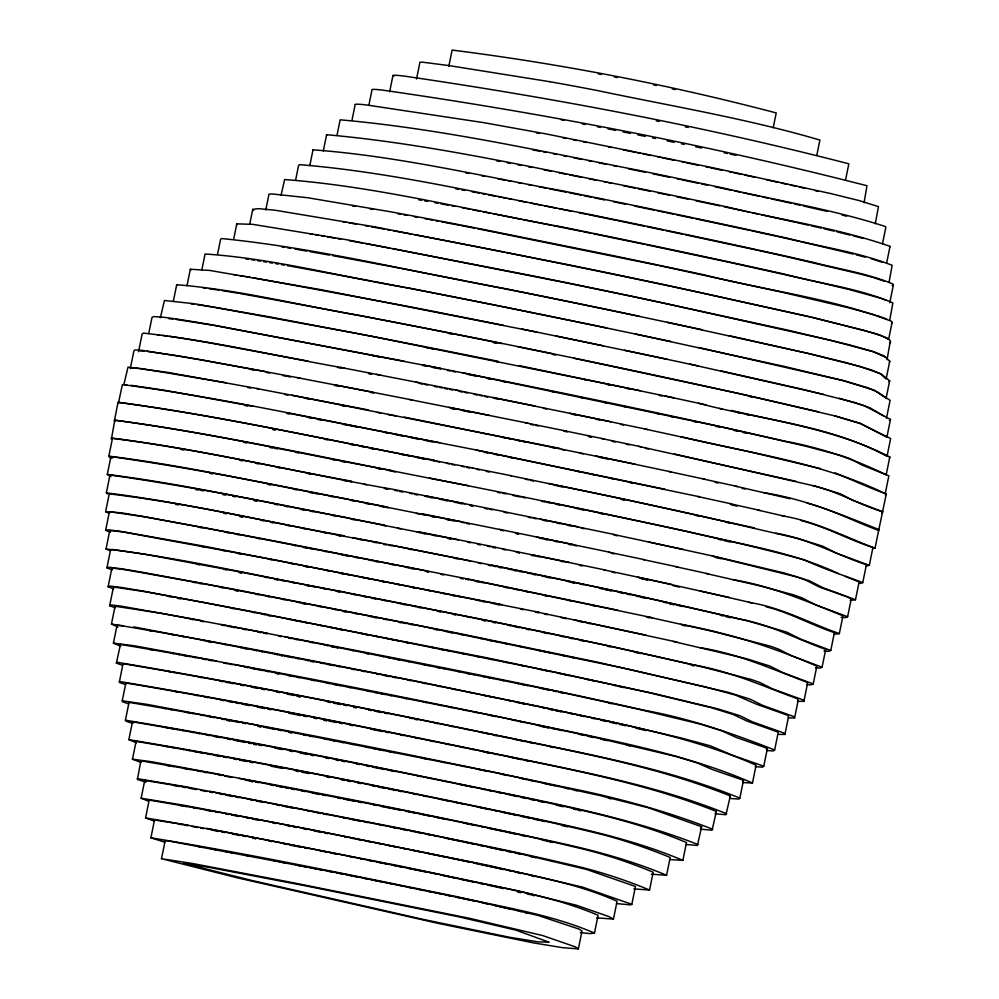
<?xml version="1.0" encoding="UTF-8"?>
<svg xmlns="http://www.w3.org/2000/svg" width="999" height="999" viewBox="0 0 999 999"><rect width="100%" height="100%" fill="white"/><g stroke="black" fill="none" stroke-linecap="round" stroke-linejoin="round"><path stroke-width="1.5" d="M114.336 421.153L118.032 402.297C224.338 416.333 329.158 440.659 434.577 460.289M117.957 403.346L118.032 402.297M715.034 813.81L725.961 814.722L730.319 795.953C672.464 772.577 611.45 759.115 550.412 746.49C408.279 717.282 266.096 687.574 123.002 663.673L119.306 682.392L125.35 684.502M122.927 664.585L123.002 663.673M111.401 439.135L114.773 420.229C208.004 432.217 299.875 453.758 392.332 470.691M112.038 458.266L109.39 457.305L108.841 456.156L112.462 438.349C205.507 450.249 297.14 472.127 389.423 488.786M123.926 384.39L128.009 367.145L167.869 372.39L258.591 388.811M110.939 476.623L107.293 474.438L110.914 456.618C228.609 473.114 344.83 499.8 461.613 521.815M130.295 368.631L133.928 350.824L135.027 349.975L141.808 350.324L200.399 359.615L300.237 378.159M107.48 494.093L106.356 492.844L109.977 475.024C226.873 491.52 342.345 517.981 458.366 539.86M108.978 513.199L105.619 511.688L109.241 493.868C200.312 504.72 290.16 527.247 380.631 542.944M138.524 351.71L142.158 333.903L143.619 333.129C211.176 340.484 277.572 356.381 344.455 368.107M110.402 532.355L105.632 530.294L109.253 512.487L112.288 512.062L145.804 517.082L207.293 528.309L427.51 571.116M148.714 333.629L152.035 317.307L153.871 316.608L160.814 316.995A211.513 5.532 11.5 0 1 216.758 325.711L441.133 368.494M109.828 550.574L106.031 549L109.653 531.193L112.4 530.719L124.076 532.155L275.499 560.052L539.323 612.337M112.125 569.929L106.918 567.857L110.539 550.049L112.7 549.45L145.404 554.333L238.848 571.715L497.127 622.402L605.794 645.167L696.678 665.509L751.673 679.607L759.902 682.504L772.364 688.786L803.146 699.962L803.895 701.36L797.464 701.31M160.377 317.719L164.435 300.499L194.555 303.771L270.529 317.058L371.928 336.363L640.259 390.696M113.524 588.836L108.104 586.738L111.726 568.931L113.549 568.281L124.625 569.592L205.369 584.065L416.333 625.112L627.684 669.005L704.695 686.8L735.551 695.092L756.131 704.07L787.462 715.184L788.536 716.608L784.914 734.415L778.895 734.402M115.247 607.817L109.653 605.706L113.274 587.899L114.748 587.187L145.891 591.833L204.92 602.709L486.975 657.817L653.296 693.368L718.144 708.953L739.909 715.709L752.509 721.877L783.84 732.991L784.914 734.415M173.376 301.061L176.698 284.727C238.736 289.66 299.625 305.394 360.951 315.709A486.288 12.725 11.5 0 1 466.083 336.351L501.96 343.556M118.019 627.06L111.438 624.038L115.06 606.231L161.351 613.324L267.345 633.204M120.779 646.316L113.411 643.156L117.033 625.337L123.152 625.711M187.025 285.577L190.347 269.243L209.802 270.442L321.815 289.822L536.962 332.13M122.353 665.222L116.384 663.099L120.442 644.43C271.591 669.58 421.765 700.811 571.803 731.955C633.041 744.954 695.229 757.916 752.472 783.016L756.093 765.209C689.672 735.689 616.645 723.576 545.779 707.791C401.273 678.621 256.855 648.064 111.438 624.038M201.761 270.317L205.082 253.996C273.751 258.529 341.346 276.935 409.265 288.149A417.008 10.914 11.5 0 1 507.342 307.58L606.718 327.947M128.684 703.858L122.54 701.76L122.24 700.799L125.862 682.991C264.248 706.031 401.735 734.839 539.185 762.961C599.25 775.461 659.365 788.586 716.383 811.45L712.087 830.194L700.287 829.158M217.57 254.146L220.592 239.31L221.466 238.536C316.72 247.927 410.277 271.566 504.445 288.536A394.855 10.34 11.5 0 1 606.081 309.315L639.048 316.208M132.38 723.301L126.111 721.203L125.399 720.192L129.033 702.384C274.463 726.723 419.143 756.33 563.436 786.862C614.373 796.94 664.485 810.276 712.762 829.257M136.426 742.819L128.846 739.647L132.467 721.84C260.327 743.106 387.4 769.642 514.435 795.491C572.415 808.291 631.818 819.242 686.488 842.557L682.866 860.364L669.492 859.54M233.778 238.711L236.8 223.863L252.847 224.363L346.765 239.748L537.125 276.723A383.841 10.052 11.5 0 1 638.136 297.565L787.961 330.182L849.437 344.855L873.875 351.773L884.127 355.894L889.759 361.201L886.125 379.008L880.506 373.713L860.276 366.558L808.216 353.509L728.833 335.602M140.859 762.424L132.455 759.19L136.089 741.383C266.858 762.936 396.84 790.059 526.635 817.095A207.405 5.432 11.5 0 1 604.795 835.176C626.972 841.146 649.15 848.813 670.204 857.467L666.583 875.286L651.336 874.187M249.725 224.201L252.747 209.365L258.504 208.641L275.249 210.252L375.162 226.923L568.531 264.76A377.697 9.89 11.5 0 1 669.38 285.776L812.736 317.407L876.747 333.878L887.374 338.099L890.384 340.846L887.037 359.715M145.941 782.155L137.412 779.47L140.871 760.838C276.673 783.89 411.875 810.988 546.528 840.109C587.3 848.738 628.309 859.053 666.583 875.286M148.389 801.173L141.134 798.226L144.755 780.419L188.474 787.624M265.771 209.977L268.793 195.142A489.66 12.812 11.5 0 1 271.79 193.931L307.567 197.715L389.498 211.601A265.909 6.956 11.5 0 1 477.559 228.296L608.379 254.67A375.861 9.84 11.5 0 1 704.707 274.987C766.695 290.734 831.892 298.177 891.558 321.341L892.07 322.465L888.748 338.786M154.121 821.053L145.554 817.931L149.176 800.112C258.679 818.206 367.482 840.983 476.248 863.198C523.464 874.162 572.652 881.505 617.082 901.235L613.461 919.055L596.715 917.894M281.069 195.192L284.64 179.545C377.997 186.626 469.63 210.402 561.688 226.898C636.425 242.083 711.076 257.742 785.501 274.375C821.103 283.978 858.94 288.174 892.856 302.934L889.722 320.279M164.748 842.169L150.886 837.811L154.508 820.004L188.212 825.274M295.604 180.145L298.626 165.31L299.575 164.66C396.428 172.527 491.496 196.279 586.937 213.886C662.399 229.358 737.799 245.18 812.924 262.275C839.51 269.293 867.319 273.251 892.756 283.953L893.381 284.965L889.759 302.772M161.488 858.703L165.122 840.896L167.033 840.683L341.208 873.563L472.877 900.449L537.724 915.334L579.295 929.17L581.992 931.08L578.371 948.9L562.187 947.614L533.503 942.894L438.848 923.513L236.825 877.709L161.488 858.703L192.57 863.511L294.817 883.066L469.255 918.256L542.494 935.514L575.674 946.977L578.371 948.9M309.827 165.459L313.012 149.838C397.19 155.981 480.082 175.849 563.049 190.984C638.036 206.106 712.924 221.753 787.612 238.286C822.389 247.203 858.653 252.185 892.157 265.309L889.01 282.53M323.289 151.036L326.611 134.715C431.543 144.093 534.877 168.157 638.199 188.262A384.24 10.052 11.5 0 1 725.936 206.681C780.544 219.83 836.925 227.909 890.034 246.353L886.712 262.675M337.138 134.653L340.159 119.818C440.959 128.721 540.921 151.224 640.322 170.679A379.358 9.928 11.5 0 1 723.438 188.049C777.372 200.624 832.529 209.365 885.264 226.486L885.838 227.36L882.517 243.681M352.085 119.743L355.107 104.895A248.826 6.518 11.5 0 1 366.471 104.957L483.504 122.615L545.541 133.804L711.163 167.395L830.943 193.619L859.165 200.574L878.471 206.631L875.311 223.701M368.956 104.77L371.978 89.935A221.566 5.794 11.5 0 1 382.804 90.147C545.641 113.611 707.654 144.942 866.97 185.739L864.06 202.809M389.635 91.846L392.957 75.512A207.617 5.432 11.5 0 1 405.407 76.261C554.495 98.102 702.984 126.186 848.85 163.799L845.529 180.12M416.521 79.021L419.955 62.2L422.265 62.138L448.813 65.572L549.837 81.706M448.788 66.409L452.11 50.075C561.176 63.836 669.979 84.977 776.223 112.924L773.201 127.76M580.282 932.579L589.922 933.615L594.48 933.078L598.101 915.271C547.327 893.643 491.745 886.712 438.311 874.2C340.871 854.782 243.506 834.365 145.554 817.931M616.545 903.608L630.594 904.869L631.83 904.295L635.451 886.488L586.213 869.33L516.945 852.996L415.871 831.73L185.202 786.663L137.25 778.646M633.903 888.898L649.55 890.022L653.171 872.214C627.722 861.563 600.749 852.896 573.626 846.815A196.678 5.145 11.5 0 0 508.541 832.142L401.111 809.914L238.923 778.396M816.895 154.895L819.904 140.06C747.102 118.631 671.353 106.144 596.977 90.459A137.837 3.609 11.5 0 0 549.837 81.706M685.863 844.48L697.414 845.479L701.66 826.747L648.314 807.741L600.874 795.753L498.289 773.164L259.453 725.911M730.719 798.501L738.998 799.063L739.847 798.101L743.468 780.281L712.374 769.542L697.527 763.061L676.136 756.518L590.234 736.288L497.514 716.52L233.928 664.56M755.207 766.645L762.624 767.17L763.76 766.196L767.382 748.388L735.988 737.337L721.89 730.818L700.299 724.113L640.721 709.752L554.333 690.784L284.765 636.838M767.207 750.524L773.313 750.961L774.637 749.987L778.258 732.18L746.728 720.941L733.216 714.51L711.338 707.692L647.914 692.432L554.283 671.965L270.979 615.396M788.373 717.906L794.592 717.944L798.226 700.137L797.314 698.726C762.524 686.001 728.883 670.504 691.832 664.672C577.335 638.086 462 615.297 346.665 592.644M803.895 701.36L807.517 683.553L806.767 682.155C771.74 669.055 737.724 653.571 700.299 647.702M806.842 684.54L811.138 684.864L813.223 683.953L816.845 666.146C773.139 647.152 727.809 632.891 680.681 624.275M815.484 667.807L819.867 668.131L822.077 667.232L825.711 649.425C796.99 639.198 770.067 624.338 739.61 619.143C611.238 588.773 481.855 562.837 352.397 537.587M824 651.011L828.471 651.348L830.781 650.461L834.402 632.642C811.238 624.949 789.922 612.662 766.133 606.78M886.038 398.576L889.659 380.769L881.73 374.45L872.352 370.217L846.715 362.787L810.002 353.821L667.22 322.302M833.928 634.29L839.347 633.628L842.969 615.821C807.067 601.498 771.665 585.963 733.041 579.695M886.488 418.156L890.109 400.337L877.259 391.958L868.069 387.812L843.268 380.582L784.352 366.458L635.426 334.028M841.121 617.307L845.216 617.632L847.627 616.733L851.248 598.925L846.59 596.615L819.43 587.087L805.793 580.132L797.052 577.01L712.25 556.068M839.222 398.276L864.26 405.669L890.484 419.443L886.862 437.25L860.639 423.476L835.601 416.084L740.983 393.918L573.776 358.216M850.211 600.399L855.481 599.737L859.115 581.93L845.316 576.398M860.176 583.478L862.761 582.617L866.383 564.797C836.051 554.42 807.854 538.611 775.836 533.179M731.181 410.402C784.914 422.952 840.446 431.443 889.809 456.968L886.188 474.775C854.033 459.041 820.304 447.577 784.864 441.183C664.785 413.623 544.068 388.911 423.214 365.01M866.183 566.158L869.305 565.334L872.926 547.527C848.438 539.585 825.936 526.76 800.886 520.516M872.664 548.414L875.037 548.239L878.658 530.432C854.769 521.69 831.855 509.552 807.017 503.134M878.571 530.844L886.3 493.918C868.805 487.724 852.122 479.82 835.014 472.864M312.849 150.612L313.012 149.838M882.192 513.036L882.567 511.775C858.703 504.52 837.374 491.208 812.949 485.726M889.41 458.154L889.809 456.968M889.397 362.162L889.759 361.201M116.384 663.099L116.808 662.237C264.273 686.937 410.776 717.557 557.242 747.677C619.243 760.464 681.181 774.125 739.847 798.101M889.647 247.115L890.034 246.353M891.508 323.364L892.07 322.465M888.998 381.793L889.659 380.769M701.036 827.659L701.66 826.747M715.709 812.387L716.383 811.45M889.972 342.807L890.658 341.908M729.582 796.915L730.319 795.953M885.326 495.054L886.3 493.918M881.705 512.862L882.679 511.725L852.996 500.399L840.396 493.818L815.084 486.101L674.425 454.021M742.632 781.255L743.468 780.281M889.397 420.417L890.484 419.443M766.258 749.362L767.382 748.388M892.232 285.602L893.381 284.965M109.653 605.706L111.126 604.994L121.753 606.243L201.298 620.516M108.104 586.738L109.927 586.088L120.991 587.412L141.908 590.871L268.893 614.76M106.918 567.857L109.078 567.257L120.542 568.643L141.771 572.152L235.227 589.522L454.882 632.592L599.113 662.524L727.984 692.282L750.149 699.163L762.662 705.381L793.693 716.533L794.592 717.944M106.031 549C186.363 558.316 265.759 578.096 345.542 592.207M105.632 530.294L108.666 529.87L120.617 531.343L203.671 546.116L501.685 604.595M105.619 511.688L121.091 512.799L142.72 516.346L274.862 541.021L466.945 578.833L617.869 610.214M752.472 783.016L742.607 782.542M106.356 492.844C186.301 502.872 265.072 521.49 344.368 535.826M107.293 474.438C187.662 484.44 266.82 503.146 346.516 517.557M108.841 456.156C189.473 466.108 268.881 484.89 348.826 499.338M111.151 438.037C191.895 447.927 271.416 466.72 351.448 481.181M114.41 420.104C233.267 436.376 350.537 463.524 468.431 485.714M124.376 384.952L127.048 385.09M131.406 367.794L138.187 368.144M150.886 837.811C253.396 854.507 355.182 876.086 457.005 896.677C503.096 907.367 550.824 914.185 594.48 933.078M139.997 350.936L144.118 351.161M113.411 643.156L134.803 645.854L216.596 660.951M132.455 759.19L152.485 761.875L223.464 775.099M128.846 739.647C265.572 762.437 401.511 790.596 537.212 819.03C586.538 829.582 636.5 840.646 682.866 860.364M125.399 720.192C258.729 742.232 391.158 770.042 523.576 797.102C582.654 809.452 641.808 822.389 698.026 844.555M122.24 700.799L147.515 704.445L258.192 725.361M141.134 798.226L184.852 805.431L308.241 829.108L489.51 865.634L582.592 887.137L631.83 904.295M119.368 681.48C262.475 705.381 404.657 735.089 546.79 764.297C607.829 776.922 668.843 790.396 726.698 813.773M168.831 318.656L173.077 319.118M203.284 287.912L206.181 288.249M146.865 351.298L178.721 355.931L265.434 371.553M139.61 368.319L226.199 382.767M191.009 303.821L194.068 304.22M131.044 385.289L164.236 390.209L252.984 406.318M245.679 258.878L248.651 259.303M175.911 319.418L212.175 325.075M209.041 288.674L219.056 290.135M148.888 630.531L151.736 630.968M149.875 649.487L152.922 649.937M233.778 274.663L236.738 275.125M239.71 275.587L244.156 276.273M197.128 304.62L213.262 307.13M166.671 765.409L169.455 765.833M251.623 259.728L254.62 260.215M257.617 260.689L260.614 261.164M263.611 261.651L266.608 262.125M164.86 746.216L167.682 746.665M352.497 205.919L355.369 206.393M164.548 727.272L167.382 727.722M179.046 824.2L181.968 824.674M281.618 246.865L284.59 247.352M287.55 247.839L290.522 248.326M221.99 290.584L238.449 293.269M162.8 708.116L165.722 708.591M309.89 233.878L312.787 234.365M315.684 234.84L318.581 235.327M178.809 805.231L181.868 805.743M245.629 276.498L250 277.235M252.909 277.722L405.644 305.956A417.008 10.914 11.5 0 1 503.721 325.387M173.814 785.501L179.932 786.525M370.055 208.891L372.989 209.39M214.735 307.367L357.33 333.516A486.288 12.725 11.5 0 1 462.462 354.17L498.339 361.363M269.605 262.6L272.577 263.112M275.537 263.624L278.509 264.123M281.468 264.635L284.428 265.135M287.4 265.647L290.359 266.146M343.082 221.853L346.066 222.365M349.038 222.877L356.468 224.163M294.967 249.051L307.018 251.136M310.04 251.661L329.608 255.132M239.947 293.519C433.766 328.446 626.947 367.332 818.805 411.863M180.894 449.488L183.953 450.012M321.466 235.801L324.425 236.326M327.385 236.838L334.777 238.137M337.724 238.649L340.684 239.173M213.711 325.337L404.12 361.176M465.759 172.927L468.718 173.451M167.969 596.378L170.916 596.89M133.754 626.91L415.209 680.931L610.364 721.54L680.881 737.899L710.389 745.853L732.367 755.157L763.76 766.196M170.017 634.203L173.064 634.74M174.051 691.283L177.048 691.808M397.814 213.774L400.736 214.285M291.845 266.408L372.165 281.156M170.767 653.109L173.751 653.633M168.843 671.553L174.625 672.577M365.334 225.724L368.269 226.249M371.203 226.773L384.403 229.146M332.617 255.669L341.633 257.292M170.841 766.058L173.851 766.608M182.904 768.243L190.434 769.605M496.765 160.901L499.75 161.438M418.768 199.812L421.715 200.337M424.662 200.874L427.622 201.411M434.99 202.747L437.949 203.284M349.525 240.747L362.724 243.132M365.671 243.669L389.76 248.127M168.781 709.153L171.828 709.702M185.577 712.212L188.624 712.774M168.843 727.996L177.61 729.595M180.532 730.119L183.454 730.656M170.579 747.152L173.551 747.689M180.994 749.05L183.966 749.587M186.95 750.124L189.922 750.674M184.877 825.174L187.775 825.698M192.108 826.485L197.902 827.534M198.014 846.428L203.796 847.464M481.83 175.861L484.74 176.398M403.708 214.822L406.755 215.384M414.36 216.783L417.395 217.345M425 218.731L428.047 219.293M195.829 489.572L198.838 490.134M175.624 504.358L178.634 504.907M199.063 527.297L202.01 527.847M200.911 546.316L203.871 546.865M182.942 787.087L185.939 787.637M188.948 788.186L196.453 789.572M183.366 806.018L186.351 806.555M193.818 807.929L196.803 808.478M536.451 132.879L539.472 133.429M455.719 188.786L458.691 189.335M461.663 189.885L464.635 190.434M472.065 191.808L475.024 192.357M343.144 257.567L399.95 268.194M250.537 369.505L253.471 370.042M247.677 387.512L250.624 388.062M244.767 405.544L247.727 406.094M200.724 490.309L203.746 490.871M196.628 564.223L199.65 564.772M192.932 582.23L195.866 582.779M198.813 583.329L201.748 583.866M177.747 598.376L180.694 598.925M190.322 619.193L193.269 619.742M598.364 73.926L601.148 74.45M440.946 203.833L448.551 205.257M451.585 205.819L454.632 206.393M462.225 207.804L465.272 208.379M392.794 248.689L564.91 282.58A377.697 9.89 11.5 0 1 665.759 303.584L830.256 340.234L873.114 351.685L885.826 357.38M266.483 372.44L269.555 373.014M209.74 473.326L212.712 473.876M180.644 636.138L183.679 636.713M176.698 654.17L179.62 654.72M182.555 655.257L189.872 656.63M192.795 657.167L195.717 657.717M198.726 677.06L201.748 677.622M194.63 695.104L197.565 695.641M200.799 828.059L203.771 828.608M211.214 830.007L218.669 831.405M211.039 848.8L219.73 850.424M561.288 119.843L564.235 120.404M532.779 149.9L540.397 151.336M507.292 162.837L510.339 163.411M517.932 164.847L520.979 165.422M429.57 219.58L432.555 220.142M435.539 220.704L438.524 221.266M441.521 221.828L459.44 225.225M308.054 361.101L213.137 343.531A211.513 5.532 11.5 0 0 169.555 336.351M282.954 375.587L285.914 376.148M272.527 429.283L275.512 429.845L272.502 429.395M222.74 494.58L225.712 495.129M232.567 496.253L235.627 496.828M223.564 513.224L226.536 513.786M225.612 532.28L228.559 532.842M221.691 550.224L224.65 550.786M223.714 569.318L226.723 569.88M219.892 587.3L222.914 587.874M190.135 713.061L193.157 713.623M200.724 715.059L203.746 715.634M206.768 716.196L214.323 717.632M190.759 731.992L193.656 732.542M196.566 733.091L199.463 733.641M206.731 735.014L209.628 735.564M192.869 751.223L204.658 753.446M207.605 753.995L210.539 754.557M197.889 771.003L200.874 771.565M203.858 772.127L206.83 772.689M200.961 790.396L206.781 791.508M209.703 792.057L212.612 792.607M219.892 793.98L222.802 794.542M205.557 810.102L212.687 811.45M215.547 811.987L218.394 812.524M222.64 850.961L234.777 853.271M563.074 137.912L566.021 138.474M497.889 178.846L505.232 180.245M508.166 180.807L511.101 181.356M476.511 192.632L479.433 193.182M482.355 193.744L485.277 194.293M488.186 194.855L495.492 196.241M498.414 196.803L501.323 197.352M287.487 376.386L290.422 376.948M256.618 388.511L368.119 409.902M243.731 442.432L246.691 442.994M269.88 447.527L272.814 448.089M239.772 460.302L242.707 460.864M255.956 463.386L258.891 463.936M253.971 500.487L256.943 501.048M239.922 516.308L242.894 516.87M260.776 520.292L263.748 520.854M239.56 516.421L242.52 516.982M235.939 534.228L238.898 534.79M256.618 538.186L259.565 538.748M200.637 621.116L203.634 621.678M221.641 625.099L224.638 625.674M227.647 626.248L230.644 626.81M201.835 640.097L204.807 640.659M207.78 641.221L210.739 641.783M222.615 644.043L225.587 644.617M206.668 641.283L209.603 641.833M203.047 659.09L205.981 659.652M208.916 660.214L211.85 660.764M223.589 663.011L227.997 663.848M219.842 681.081L222.864 681.655M225.874 682.23L228.896 682.804M204.882 697.027L207.804 697.589M220.966 700.099L223.888 700.649M206.618 828.358L399.65 865.896L518.344 890.958L576.023 905.131L608.666 916.483L613.461 919.055M221.666 831.967L224.688 832.554M232.243 833.99L239.797 835.426M252.884 838.211L255.719 838.76M243.594 854.944L250.687 856.293M466.745 208.654L469.705 209.228M472.664 209.79L480.057 211.214M483.017 211.776L490.422 213.199M401.461 268.481L466.246 281.081M373.651 281.443L403.321 287.125M337.475 367.445L340.509 368.032M297.265 377.659L372.852 392.22M291.82 395.204L560.014 448.439M305.906 398.476L308.853 399.038M284.927 394.543L287.887 395.104M307.929 417.457L310.876 418.019M286.551 413.461L289.498 414.023M274.8 448.326L277.784 448.901M295.654 452.335L298.639 452.909M276.611 467.32L279.583 467.894M267.832 484.453L270.779 485.027M293.569 489.235L296.628 489.822M253.883 500.287L256.83 500.849M274.525 504.245L277.485 504.807M300.811 509.49L303.858 510.077M286.513 525.237L289.56 525.824M237.874 553.496L240.909 554.083M238.798 572.177L241.82 572.764M238.599 572.352L241.583 572.927M234.977 590.172L237.962 590.746M255.881 594.18L258.866 594.755M234.915 590.384L237.849 590.946M231.293 608.191L234.228 608.753M251.873 612.15L254.807 612.712M220.841 624.487C362.287 651.56 503.783 678.596 644.293 710.252C689.347 718.418 732.279 733.303 774.637 749.987M232.155 627.11L235.19 627.697M242.769 629.145L245.804 629.732M257.929 632.067L260.964 632.654M238.948 647.177L241.92 647.752M253.796 650.037L256.768 650.611M243.768 648.376L246.815 648.963M229.47 664.123L232.517 664.71M244.718 667.07L247.777 667.657M250.824 668.244L258.454 669.717M221.778 719.055L224.763 719.63M227.747 720.204L239.66 722.489M226.711 720.316L229.745 720.903M213.986 736.388L220.055 737.549M227.635 738.998L230.669 739.585M233.704 740.172L245.604 742.457M213.486 755.107L220.742 756.505M223.639 757.055L226.548 757.617M233.791 759.003L236.688 759.565M218.656 774.924L221.591 775.486M224.513 776.048L231.843 777.447M245.205 780.019L252.672 781.468M255.657 782.042L258.654 782.617M210.002 791.345L397.49 827.734L504.92 849.962A196.678 5.145 11.5 0 1 570.004 864.622C597.127 870.703 624.088 879.382 649.55 890.022M225.749 795.104L233.092 796.515M236.026 797.077L238.973 797.639M225.724 813.923L228.709 814.497M231.706 815.059L239.173 816.495M246.528 817.906L249.413 818.456M252.297 819.018L259.503 820.404M242.745 835.988L245.604 836.538M252.759 837.924L255.619 838.473M273.838 860.738L276.76 861.3M279.67 861.862L286.975 863.273M614.348 76.973L617.407 77.56M582.28 123.864L585.327 124.45M543.369 151.898L546.266 152.46M553.521 153.871L556.431 154.445M563.673 155.844L566.583 156.418M528.571 166.87L531.618 167.457M543.756 169.818L551.348 171.291M460.951 225.512L474.637 228.172M477.684 228.759L657.929 265.334M404.782 287.412L434.228 293.144M371.466 355.407L374.538 355.994M368.831 373.539L371.803 374.113M334.702 385.514L337.674 386.089M341.471 405.332L344.443 405.906M341.783 405.494L344.817 406.081M287.4 412.974L477.397 450.224L665.147 489.298M331.768 459.328L334.79 459.915M307.879 473.339L310.889 473.926M307.804 473.476L310.789 474.05M314.623 493.306L317.595 493.893M329.52 496.203L332.505 496.79M309.603 492.507L312.612 493.081M284.852 506.231L287.874 506.805M310.502 511.188L313.524 511.775M270.579 522.352L273.589 522.927M301.76 528.184L304.732 528.758M322.59 532.23L325.574 532.804M292.595 545.104L295.604 545.691M308.953 548.276L311.9 548.851M323.664 551.148L326.611 551.71M303.646 547.452L306.656 548.039M268.706 559.203L271.691 559.777M289.573 563.236L292.545 563.811M304.545 566.133L307.567 566.72M325.662 570.254L328.683 570.841M264.535 577.11L267.47 577.684M274.825 579.108L277.759 579.67M280.694 580.244L283.641 580.806M290.996 582.23L293.931 582.804M274.55 579.27L277.585 579.857M266.383 596.203L269.418 596.79M281.543 599.138L284.578 599.725M262.163 614.135L265.147 614.71M287.5 619.043L290.484 619.617M267.507 615.409L270.429 615.971M263.886 633.216L266.808 633.791M278.496 636.051L281.418 636.625M288.723 638.036L291.646 638.611M259.74 651.186L262.737 651.76M274.725 654.095L277.734 654.682M285.227 656.131L288.224 656.718M279.62 655.319L282.542 655.881M259.915 670.004L262.837 670.566M265.759 671.141L268.681 671.703M275.999 673.126L278.921 673.688M275.662 673.338L278.646 673.925M230.382 683.091L233.354 683.666M240.771 685.102L243.744 685.676M251.161 687.1L257.093 688.249M261.576 689.123L264.573 689.697M276.523 692.02L279.508 692.607M296.89 696.266L299.8 696.84M228.284 701.485L232.842 702.372M235.876 702.959L238.911 703.546M241.945 704.133L249.538 705.594M257.143 707.067L264.772 708.541M267.819 709.14L270.866 709.727M288.898 713.236L300.537 715.496M303.446 716.058L306.356 716.633M313.748 718.069L316.77 718.656M328.871 721.016L336.438 722.489M323.626 720.279L326.623 720.853M242.67 723.076L245.692 723.663M257.779 725.998L260.801 726.585M263.823 727.172L266.845 727.759M268.356 728.046L275.637 729.457M278.559 730.032L281.468 730.594M288.748 732.017L291.671 732.579M303.534 734.877L306.518 735.464M309.515 736.051L312.512 736.625M324.45 738.948L327.36 739.522M330.269 740.084L337.55 741.495M340.459 742.07L343.369 742.632M257.979 726.348L260.901 726.91M288.748 732.304L291.683 732.879M248.526 743.019L251.436 743.593M258.729 745.004L261.651 745.566M253.584 744.317L256.543 744.879M274.837 748.126L282.193 749.55M289.535 750.973L292.47 751.548M300.062 753.021L307.655 754.495M310.701 755.082L313.736 755.669M325.662 757.991L328.609 758.553M335.976 759.989L338.923 760.564M341.87 761.138L344.817 761.7M356.443 763.973L359.353 764.535M366.621 765.946L369.518 766.508M239.623 760.127L247.003 761.55M249.962 762.125L252.922 762.687M270.692 766.133L282.592 768.443M295.791 771.003L298.701 771.565M301.598 772.127L308.841 773.526M326.623 776.972L329.595 777.547M341.508 779.857L344.468 780.431M347.415 781.006L350.374 781.58M357.767 783.016L360.726 783.591M270.679 784.939L273.689 785.526M276.698 786.113L282.717 787.274M285.702 787.849L288.636 788.423M291.571 788.985L294.505 789.56M301.835 790.971L304.77 791.545M312.237 792.994L319.78 794.455M322.802 795.029L325.824 795.616M337.849 797.951L340.846 798.538M343.843 799.113L355.831 801.435M249.95 781.243L252.847 781.805M250.674 799.887L253.584 800.449M256.481 801.011L263.736 802.409M276.91 804.957L279.857 805.531M282.804 806.093L293.107 808.091M307.58 810.888L310.477 811.45M313.374 812.012L316.271 812.574M317.782 812.861L320.804 813.448M323.826 814.035L326.848 814.622M343.469 817.844L346.491 818.431M349.5 819.018L361.576 821.365M272.702 822.951L275.674 823.526M287.55 825.823L290.484 826.385M293.419 826.96L296.353 827.522M303.696 828.945L306.631 829.507M314.123 830.956L321.74 832.429M324.775 833.029L327.822 833.616M268.818 841.008L271.815 841.595M283.778 843.905L286.763 844.48M289.747 845.054L301.661 847.352M304.683 847.939L307.754 848.538M320.005 850.911L323.064 851.51M295.779 864.972L307.567 867.257M573.326 139.91L576.248 140.484M583.566 141.908L586.488 142.482M518.431 182.755L521.391 183.329M528.771 184.778L531.718 185.352M539.098 186.801L546.49 188.249M502.784 197.64L505.744 198.214M508.703 198.789L511.663 199.363M519.055 200.811L526.461 202.26M493.381 213.761L521.515 219.28M376.685 356.468L379.745 357.068M340.509 367.407L380.631 375.149M368.469 373.389L371.528 373.988M334.078 384.752L412.25 399.975M370.604 392.495L373.626 393.082M377.447 412.45L380.582 412.962M348.713 425.349L351.66 425.924M350.587 444.48L353.646 445.067M370.467 448.364L373.514 448.951M341.558 461.363L344.593 461.963M348.551 481.256L351.586 481.843M363.723 484.215L366.758 484.815M343.631 480.444L346.641 481.031M350.137 499.75L386.788 506.943M350.537 500.299L353.534 500.899M365.671 503.434L368.631 504.008M380.469 506.331L383.429 506.918M347.989 518.019L384.253 525.137M331.805 515.334L334.865 515.934M351.586 519.368L354.645 519.792M382.767 525.299L385.726 525.886M337.487 535.127L340.484 535.714M358.441 539.223L361.438 539.81M337.587 535.339L340.534 535.914M339.872 554.308L342.819 554.882M354.633 557.192L357.58 557.767M344.48 555.407L347.54 556.006M304.92 566.421L307.854 566.995M340.859 573.214L348.501 574.712M360.739 577.11L363.798 577.709M340.447 573.351L343.481 573.938M305.706 585.089L308.654 585.664M311.601 586.238L314.548 586.813M321.915 588.249L324.862 588.823M336.825 591.158L339.86 591.758M351.998 594.13L355.032 594.717M306.343 585.439L309.353 586.026M336.426 591.308L339.423 591.895M296.703 602.072L299.712 602.659M302.722 603.246L305.731 603.833M317.769 606.181L320.779 606.768M301.498 603.246L304.433 603.821M332.804 609.115L335.801 609.702M343.294 611.163L346.291 611.75M353.783 613.224L356.78 613.811M342.707 611.288L345.654 611.863M373.626 617.345L376.573 617.919M293.456 620.192L300.811 621.628M303.758 622.202L306.693 622.777M318.469 625.074L321.416 625.649M328.771 627.085L331.718 627.659M334.665 628.234L342.033 629.67M338.973 629.32L342.008 629.919M359.702 633.129L362.649 633.716M374.413 636.026L377.36 636.6M384.727 638.049L387.662 638.623M364.697 634.353L367.719 634.952M294.655 639.198L297.665 639.785M309.69 642.12L312.699 642.707M324.75 645.067L327.772 645.654M330.806 646.241L338.386 647.727M350.512 650.099L353.534 650.686M365.597 653.059L368.619 653.646M380.681 656.018L383.703 656.605M331.506 646.64L337.425 647.789M365.472 653.284L368.419 653.858M289.722 657.005L292.657 657.579M295.579 658.154L298.514 658.716M305.831 660.152L308.766 660.714M320.479 662.999L323.439 663.586M326.398 664.16L333.803 665.609M336.763 666.183L339.722 666.758M351.548 669.068L354.495 669.655M361.85 671.091L364.797 671.665M376.561 673.975L379.508 674.55M310.677 661.363L313.661 661.937M287.687 675.399L293.644 676.56M296.628 677.135L299.613 677.722M311.526 680.044L314.51 680.619M326.598 682.979L329.645 683.578M332.679 684.165L340.272 685.651M347.852 687.125L350.861 687.724M367.395 690.958L370.404 691.545M373.414 692.132L376.411 692.719M287 694.055L294.568 695.529M297.59 696.116L300.624 696.715M327.547 701.96L330.494 702.534M333.454 703.109L340.846 704.545M343.781 705.119L346.69 705.694M368.556 709.964L371.478 710.526M353.446 707.28L356.406 707.854M374.425 711.113L381.78 712.549M384.727 713.136L387.674 713.711M339.435 723.064L342.407 723.651M349.812 725.087L352.784 725.674M370.629 729.158L382.617 731.505M385.614 732.092L388.611 732.679M350.649 744.043L353.658 744.63M365.709 746.977L368.718 747.564M371.728 748.151L383.803 750.524M386.838 751.111L394.405 752.597M372.502 767.095L384.74 769.492M387.799 770.092L395.454 771.59M372.452 785.888L375.374 786.45M378.296 787.025L385.614 788.461M388.536 789.023L391.458 789.597M358.803 802.022L361.775 802.597M373.663 804.919L376.635 805.494M344.568 836.875L347.615 837.462M350.661 838.061L353.708 838.648M324.6 851.797L327.472 852.359M330.344 852.921L337.525 854.32M310.527 867.831L322.452 870.154M326.923 871.028L334.016 872.414M336.85 872.976L343.943 874.362M597.477 126.823L600.511 127.422M608.079 128.921L611.113 129.52M504.72 252.173L473.938 246.104A265.909 6.956 11.5 0 0 414.61 234.728M435.701 293.431L500.824 306.343A394.855 10.34 11.5 0 1 533.953 313.037M448.663 333.479L451.623 334.066M425.761 347.477L428.733 348.064M430.619 348.476L433.603 349.076M422.515 365.409L425.499 365.996M432.704 367.482L435.701 368.069M437.45 368.356L440.434 368.943M376.486 374.413L419.592 382.817M424.587 384.403L427.584 385.002M419.73 383.529L422.652 384.103M434.39 386.426L437.325 387.013M387.837 414.485L390.834 415.072M392.632 415.322L395.641 415.921M394.705 434.365L397.702 434.952M409.702 437.312L412.699 437.912M401.823 454.52L404.795 455.107M377.41 468.244L380.382 468.831M387.812 470.292L390.784 470.879M377.847 468.456L380.794 469.043M392.595 471.366L395.542 471.953M388.711 488.499L503.009 511.376M384.54 488.311L387.5 488.886M394.867 490.334L397.814 490.921M384.453 488.436L387.512 489.035M399.737 491.446L402.797 492.045M385.414 507.142L388.474 507.754M416.458 513.436L419.468 514.023M397.777 528.271L400.786 528.858M417.345 532.142L420.354 532.729M373.464 542.17L376.523 542.769M388.748 545.179L391.795 545.779M383.604 544.355L386.613 544.942M369.418 560.089L372.44 560.676M374.887 561.363L377.859 561.95M390.522 564.248L393.544 564.835M366.808 578.296L369.78 578.883M381.668 581.218L384.64 581.805M396.528 584.14L399.5 584.727M381.531 581.406L384.59 582.005M362.625 596.203L365.671 596.803M382.492 600.112L385.552 600.711M372.402 598.351L375.412 598.938M402.497 604.27L405.532 604.87M417.669 607.28L420.716 607.879M368.781 616.158L371.79 616.758M383.803 619.118L386.8 619.705M403.434 622.989L406.468 623.588M409.503 624.188L412.537 624.787M398.713 622.277L401.685 622.864M390.621 639.21L398.064 640.671M405.494 642.145L408.466 642.732M405.594 642.394L408.641 643.006M386.725 657.205L394.355 658.703M406.543 661.113L409.59 661.713M396.491 659.377L399.463 659.952M382.467 675.137L389.897 676.598M392.869 677.185L395.841 677.772M407.729 680.107L410.701 680.694M377.934 693.019L385.527 694.505M388.561 695.104L391.596 695.704M403.733 698.089L406.768 698.688M409.702 718.044L412.624 718.631M414.56 719.255L417.532 719.842M400.537 735.014L403.509 735.601M415.397 737.949L418.369 738.536M417.495 775.948L420.404 776.523M392.932 789.884L395.854 790.471M398.788 791.046L401.723 791.62M413.449 793.943L416.371 794.517M381.094 806.368L401.61 810.414M364.598 821.952L367.632 822.552M379.757 824.937L382.792 825.524M355.232 838.948L362.437 840.359M365.309 840.933L372.515 842.344M375.399 842.906L378.271 843.481M350.499 856.867L353.409 857.429M360.676 858.865L363.574 859.44M346.84 874.937L358.666 877.272M608.391 146.841L611.313 147.427M573.938 157.867L581.318 159.34M588.698 160.802L591.658 161.388M558.891 172.777L566.421 174.276M569.43 174.875L581.468 177.26M549.487 188.836L566.221 192.17M569.268 192.782L581.206 195.18M530.894 203.122L541.408 205.22M544.405 205.806L556.418 208.204M523.001 219.58L551.61 225.287M467.782 281.381L533.503 294.53A383.841 10.052 11.5 0 1 633.004 315.06M447.527 370.429L450.462 371.016M452.51 371.353L455.532 371.953M467.657 374.375L470.691 374.987M415.871 382.155L459.14 390.684M439.485 387.362L442.432 387.949M449.787 389.41L452.722 389.997M464.498 392.345L467.432 392.932M409.528 399.525L489.16 415.334M451.685 408.491L454.67 409.091M404.12 417.082L634.964 464.148M439.71 442.669C334.053 422.977 228.958 398.663 122.39 384.59L118.357 403.384L118.769 402.41C237.587 418.556 354.732 446.016 472.627 467.907M424.625 440.272L427.597 440.871M414.685 438.411L417.632 438.998M429.408 441.333L432.355 441.92M421.366 458.266L424.313 458.853M431.68 460.314L434.615 460.901M416.808 457.48L424.375 458.991M436.501 461.401L439.535 462M425.649 495.954L464.885 503.796M409.702 493.269L412.687 493.856M414.697 494.405L417.657 494.992M424.65 496.228L427.634 496.828M429.52 497.34L432.48 497.927M422.028 513.761L499.35 529.445M421.453 514.273L424.413 514.86M431.818 516.333L434.79 516.92M431.58 516.433L434.615 517.045M446.765 519.468L454.358 520.979M418.494 531.743L495.729 547.252M432.517 535.152L435.552 535.764M447.702 538.186L450.736 538.786M422.49 533.329L425.449 533.916M392.07 545.379L470.566 561.026M408.504 549.075L411.463 549.675M405.631 567.22L408.691 567.832M425.462 571.153L428.509 571.765M410.639 568.406L413.636 569.005M425.661 571.391L428.671 571.99M411.526 587.112L414.523 587.712M426.548 590.097L429.558 590.696M411.7 587.35L414.66 587.936M397.727 603.109L400.686 603.696M412.512 606.043L415.472 606.63M437.425 611.201L440.459 611.813M452.634 614.248L455.681 614.847M444.443 631.143L447.49 631.743M434.415 629.358L437.387 629.944M449.3 632.33L452.285 632.916M430.794 647.165L433.766 647.764M445.679 650.137L448.663 650.724M440.634 649.35L443.681 649.962M421.778 664.123L429.395 665.646M441.583 668.069L444.617 668.681M436.588 667.307L439.548 667.894M422.577 683.054L425.537 683.641M437.412 686.001L440.372 686.588M423.414 701.985L426.436 702.584M430.419 740.933L433.454 741.545M445.604 743.968L448.638 744.567M421.765 758.004L429.395 759.515M390.322 827.01L397.639 828.471M400.562 829.045L407.867 830.506M410.801 831.093L413.723 831.668M379.745 843.768L382.692 844.355M385.626 844.942L397.402 847.289M367.944 860.301L373.863 861.475M376.823 862.062L388.661 864.422M363.099 878.146L368.918 879.307M371.84 879.894L382.03 881.93M612.624 129.82L615.609 130.419M623.051 131.905L630.494 133.404M506.181 252.472L604.757 272.477A375.861 9.84 11.5 0 1 669.929 286.139M493.419 342.42L496.441 343.019M462.762 372.864L720.966 426.81L805.344 446.116L840.634 455.432L849.749 458.578L862.149 465.109L888.86 475.824L885.239 493.631C821.19 462.25 749.312 453.259 680.456 436.638M472.527 375.412L475.549 376.024M487.637 378.459L490.659 379.071M455.556 390.047L534.927 406.006M444.667 388.474L447.639 389.061M459.49 391.433L462.462 392.02M474.313 394.393L477.285 394.992M479.483 395.354L482.505 395.966M494.592 398.401L497.614 399.013M449.088 407.38L527.897 423.189M451.423 408.354L454.383 408.941M461.8 410.427L464.76 411.014M466.633 411.488L469.617 412.088M446.428 463.249L449.425 463.848M451.61 464.41L454.632 465.01M461.438 466.258L464.435 466.87M466.683 467.432L469.705 468.032M476.448 469.268L479.445 469.88M429.445 478.034L506.955 493.506M439.61 499.2L442.619 499.812M454.67 502.222L457.679 502.822M469.717 505.244L472.739 505.844M444.38 500.299L447.365 500.899M459.303 503.284L462.287 503.883M469.755 505.382L472.739 505.981M446.728 519.305L449.712 519.905M461.65 522.29L464.635 522.889M447.689 538.336L450.661 538.936M477.472 544.318L480.444 544.917M454.483 558.241L457.467 558.841M440.596 574.175L443.718 574.987M460.327 578.309L463.336 578.921M465.571 579.183L468.506 579.77M441.608 593.094L444.63 593.706M456.693 596.116L459.715 596.728M451.673 595.304L454.645 595.904M437.662 611.038L440.634 611.638M452.497 614.01L455.469 614.597M466.545 673.314L469.567 673.913M452.385 688.998L455.394 689.61M467.445 692.032L470.454 692.632M438.486 704.982L441.421 705.569M448.738 707.042L451.673 707.629M463.399 709.989L466.333 710.576M434.665 723.001L437.649 723.601M449.587 725.986L452.572 726.585M427.684 777.971L430.606 778.558M442.332 780.918L445.254 781.505M423.776 796.003L426.735 796.603M438.573 798.975L441.533 799.575M406.019 811.288L416.483 813.386M419.468 813.973L431.431 816.37M623.438 149.875L635.626 152.347M599.013 162.862L606.381 164.348M613.736 165.834L616.67 166.433M589.035 178.796L596.603 180.32M604.158 181.843L607.18 182.455M584.14 195.779L591.458 197.253M594.393 197.852L604.632 199.925M559.415 208.803L571.528 211.251M579.095 212.775L586.65 214.298M553.109 225.587L581.805 231.393M493.581 342.457L496.515 343.044M495.442 361.426L498.464 362.038M487.3 378.321L490.322 378.933M502.372 381.368L505.394 381.968M492.782 397.515L610.851 421.74M484.74 396.491L487.724 397.09M507.642 438.299L510.589 438.898M522.39 441.296L525.337 441.895M502.709 437.4L505.656 437.999M517.445 440.384L520.392 440.984M476.248 450.099L699.512 496.79M484.565 452.372L487.5 452.959M494.667 454.308L497.614 454.907M509.403 457.305L512.462 458.029M472.052 467.907L511.301 475.736M486.351 471.391L489.398 472.003M497.552 492.332L500.586 492.944M502.547 493.219L505.594 493.831M484.74 508.404L487.749 509.015M489.385 509.215L492.42 509.827M504.258 512.362L507.554 512.899M500.636 530.169L503.646 530.781M466.558 523.426L469.617 524.05M467.52 542.17L470.579 542.782M487.4 546.178L490.459 546.79M492.42 547.352L495.417 547.964M478.321 563.036L481.318 563.648M488.361 565.247L491.321 565.846M493.281 566.071L496.278 566.683M498.701 567.345L501.66 567.944M508.254 569.118L511.251 569.73M466.795 578.983L652.31 617.719M480.307 582.155L483.254 582.754M475.437 581.343L478.471 581.967M504.32 587.2L507.355 587.824M476.373 600.087L479.408 600.699M491.57 603.171L494.617 603.783M481.456 601.298L484.453 601.91M496.416 604.333L499.413 604.944M467.357 616.995L470.354 617.594M482.317 620.017L485.314 620.629M482.392 620.242L485.327 620.829M492.682 622.315L495.616 622.914M459.665 634.178L462.599 634.777M478.771 638.049L481.705 638.636M488.374 640.197L491.383 640.796M460.639 653.134L463.661 653.746M475.711 656.181L478.721 656.78M456.568 671.078L459.515 671.665M471.303 674.05L474.25 674.637M460.402 746.952L463.311 747.539M470.579 749.013L473.476 749.612M441.595 761.95L444.642 762.574M461.401 765.946L464.448 766.558M415.197 831.967L422.577 833.466M425.524 834.065L431.431 835.264M434.378 835.863L437.325 836.463M401.81 848.163L407.754 849.362M410.726 849.962L422.602 852.372M391.633 865.022L403.571 867.432M406.556 868.044L427.347 872.289M386.351 882.804L393.556 884.252M396.428 884.839L399.313 885.414M637.886 134.89L645.217 136.388M652.547 137.874L655.481 138.474M637.15 152.647L640.097 153.259M643.044 153.858L650.411 155.369M657.779 156.868L660.726 157.48M628.621 168.856L645.304 172.278M608.703 182.755L611.65 183.366M623.438 185.777L635.227 188.187M588.174 214.61L616.071 220.317M521.653 328.983L603.096 345.754M518.031 346.803L552.647 353.858M519.13 365.622L673.975 397.889M535.414 425.324L538.461 425.949M510.576 475.699L624.088 499.188L754.37 527.909M506.63 493.556L582.367 509.065A343.681 8.991 11.5 0 1 688.623 531.855C738.91 544.18 791.358 551.323 838.411 573.563M502.934 511.488L577.884 526.81M528.259 517.27L531.256 517.882M499.313 529.295L573.538 544.605M515.634 533.241L518.643 533.853M515.484 533.354L518.543 533.978M495.729 547.402L569.205 562.4M502.684 549.288L505.744 549.912M516.446 552.097L519.505 552.722M492.107 565.209L634.165 594.967L744.917 620.142L786.775 632.13L800.274 638.985L830.781 650.461M481.618 676.123L484.565 676.723M487.512 677.334L493.406 678.533M500.761 680.044L503.708 680.656M482.517 695.092L485.539 695.704M488.548 696.328L494.58 697.552M473.676 712.062L476.623 712.662M488.374 715.072L495.729 716.57M464.535 728.995L467.544 729.607M479.545 732.042L482.542 732.654M485.539 733.266L490.047 734.19M434.465 816.995L446.64 819.48M400.749 885.713L403.633 886.3M406.518 886.887L413.723 888.361M416.608 888.948L419.493 889.535M656.355 120.854L659.253 121.441M667.02 140.847L674.213 142.333M613.611 201.773L625.599 204.233M583.316 231.706L590.621 233.204M593.543 233.803L644.78 244.393M556.268 336.051L667.207 359.278M552.634 354.445L555.656 355.07M551.286 391.333L554.695 392.108M543.456 408.341L546.503 408.966M572.402 414.31L575.449 415.022M525.274 422.739L566.233 431.081M564.248 431.268L567.282 431.893M530.432 424.388L533.379 425M551.236 447.315L554.17 447.914M525.349 479.208L528.409 479.832M530.531 480.382L533.578 481.006M512.699 495.392L520.254 496.953M522.34 497.252L525.387 497.877M541.421 501.286L544.443 501.91M533.266 518.169L536.288 518.793M516.371 552.222L519.343 552.834M531.256 555.294L534.228 555.906M518.693 571.266L521.678 571.878M527.622 573.101L530.606 573.713M542.507 576.173L545.479 576.785M513.474 570.354L516.408 570.953M532.579 574.288L535.526 574.9M514.26 589.073L517.195 589.672M524.55 591.196L527.484 591.795M520.379 609.065L523.401 609.69M535.514 612.175L538.536 612.799M507.717 625.199L510.701 625.811M513.686 626.423L519.642 627.647M526.398 629.233L529.333 629.832M493.469 641.021L496.403 641.62M503.721 643.131L506.655 643.731M518.381 646.141L524.25 647.34M489.26 658.915L492.27 659.54M504.308 662.012L507.317 662.624M484.602 752.16L487.612 752.784M476.473 769.043L488.499 771.515M458.404 784.165L474.4 787.449M443.019 799.862L450.437 801.385M453.409 801.997L465.297 804.432M425.574 852.971L447.614 857.529M430.307 872.901L433.266 873.513M420.929 889.834L423.788 890.421M426.648 891.021L432.38 892.194M435.239 892.794L438.099 893.381M662.2 157.78L674.35 160.29M681.942 161.863L684.977 162.487M652.884 173.826L669.542 177.273M677.11 178.846L680.144 179.47M617.544 220.617L644.18 226.136M583.528 379.395L586.525 380.02M569.855 413.261L647.739 429.545M563.636 430.619L604.033 438.948M588.361 436.363L591.383 437M580.194 453.234L583.216 453.858M561.563 449.438L564.585 450.074M577.572 471.341L580.594 471.978M548.588 483.491L586.001 491.258A343.681 8.991 11.5 0 1 692.245 514.048L797.264 538.336L822.639 546.166L836.363 553.159L869.305 565.334M554.358 485.177L557.367 485.801M559.315 486.313L562.312 486.938M544.38 501.298C631.156 519.905 718.456 536.588 804.145 559.79C823.151 568.768 843.106 575.199 862.761 582.617M546.69 502.247L549.687 502.872M556.393 504.395L559.378 505.007M575.199 508.179L578.196 508.803M540.384 519.155L614.373 534.515M543.231 520.342L546.191 520.966M557.242 523.126L560.227 523.751M567.682 525.299L570.666 525.924M536.438 537.037L609.69 552.235M539.61 538.161L542.569 538.773M554.408 541.233L557.355 541.845M544.43 539.31L547.464 539.935M532.417 554.907L604.969 569.954M536.251 556.168L539.298 556.805M517.42 702.509L523.476 703.771M512.287 720.004L515.309 720.641M518.344 721.266L524.388 722.527M503.296 736.95L506.243 737.562M513.611 739.098L525.412 741.583M493.406 735.152L496.416 735.776M480.744 751.086L491.283 753.271M494.293 753.895L497.315 754.52M444.605 837.974L462.038 841.595M685.314 126.873L688.211 127.472M681.418 143.819L684.303 144.43M695.841 146.841L701.61 148.039M686.488 162.8L698.388 165.297M705.818 166.845L708.791 167.47M681.655 179.795L698.401 183.292M701.448 183.928L707.542 185.202M647.14 226.748L663.324 230.145M666.271 230.757L682.504 234.178M646.303 244.705L732.779 263.087M607.217 384.34L610.164 384.965M607.517 384.453L610.489 385.077M580.569 397.44L583.566 398.077M604.557 402.46L607.554 403.084M596.44 419.33L599.437 419.955M588.561 436.326L591.608 436.963M579.345 565.309L582.367 565.946M566.633 581.218L574.2 582.804M580.257 584.078L583.291 584.715M547.277 577.322L550.274 577.946M571.216 582.342L574.2 582.966M543.656 595.129L546.653 595.754M567.582 600.149L570.579 600.786M543.631 595.304L546.59 595.916M537.824 612.212L645.928 635.127M544.443 614.035L547.39 614.66M560.664 617.444L566.57 618.681M542.17 632.33L548.251 633.603M560.414 636.151L563.448 636.788M537.637 650.137L540.634 650.774M543.618 651.398L549.6 652.647M520.854 665.396L525.249 666.321M538.473 669.093L541.408 669.705M544.343 670.317L550.224 671.553M515.534 683.079L518.556 683.716M521.565 684.34L527.597 685.601M539.672 688.124L550.224 690.359M506.655 700.024L509.602 700.636M521.416 703.109L527.322 704.345M530.269 704.957L533.216 705.569M463.374 822.939L475.574 825.499M434.752 873.813L437.687 874.437M440.621 875.049L456.755 878.421M439.597 893.693L442.582 894.317M445.566 894.942L451.536 896.203M653.608 84.927L656.405 85.527M710.277 167.782L722.065 170.28M729.432 171.84L732.379 172.452M715.022 186.788L731.505 190.285M685.489 234.802L757.304 250.212M634.502 315.384L702.297 329.707M624.562 350.224L697.752 365.859M620.579 424.413L623.626 425.05M601.46 438.499L641.083 446.778M612.187 441.371L615.134 441.995M595.866 455.981L670.804 471.828M604.158 458.254L607.105 458.866M599.2 457.292L602.147 457.917M591.171 474.175L594.118 474.8M610.264 478.209L613.211 478.833M580.244 509.353L583.279 509.989M599.5 513.299L602.547 513.948M581.168 528.121L584.19 528.758M573.651 545.242L576.648 545.879M568.593 544.33L571.54 544.954M560.551 561.201L563.498 561.825M500.299 774L507.604 775.549M481.68 788.948L484.652 789.585M487.624 790.209L493.556 791.458M496.528 792.095L502.472 793.343M505.444 793.968L508.416 794.605M477.285 806.942L489.348 809.477M449.075 857.829L470.616 862.374M724.238 206.793L744.854 211.201M659.39 265.647L781.88 292.183M670.829 341.471L602.459 327.123A394.855 10.34 11.5 0 0 535.464 313.349M626.373 388.361L629.358 388.998M623.314 406.343L626.336 406.98M626.148 444.243L629.108 444.867M549.213 709.228L552.247 709.877M555.282 710.526L561.338 711.812M536.5 725.099L548.626 727.684M551.66 728.333L557.717 729.632M540.834 726.285L548.214 727.859M528.359 742.207L534.265 743.468M509.353 757.03L521.466 759.602M524.5 760.251L529.033 761.226M463.486 841.895L475.399 844.43M478.371 845.054L484.328 846.328M459.665 879.045L475.724 882.467M456.019 897.139L474.088 900.986M672.352 88.923L675.324 89.56M724.3 152.847L727.235 153.471M730.169 154.096L736.026 155.357M733.853 172.765L741.458 174.4M744.492 175.05L755.132 177.335M734.502 190.909L740.359 192.17M743.293 192.795L759.402 196.266M722.314 224.488L749.887 230.419M656.306 413.361L659.215 413.986M670.591 416.496L673.538 417.132M644.717 428.971L749.262 451.735L820.666 468.668M638.586 446.341L796.066 481.343M645.391 448.339L648.401 448.976M621.303 499.338L624.25 499.975M613.311 534.415L683.266 549.425M614.31 535.139L617.232 535.776M608.591 552.135L644.605 559.727M611.213 553.209L614.248 553.858M603.708 569.83L672.252 584.54M612.237 572.165L615.197 572.802M604.545 589.26L610.614 590.559M599.65 588.386L602.647 589.023M605.644 589.672L611.625 590.946M591.533 605.232L594.53 605.881M574.038 619.792L677.06 642.082M578.371 621.191L584.265 622.452M587.225 623.076L590.172 623.713M569.53 638.074L572.577 638.723M580.169 640.359L584.727 641.333M561.563 655.157L567.532 656.443M570.529 657.08L573.513 657.717M557.554 673.114L560.489 673.738M563.424 674.362L569.28 675.624M553.246 691.008L556.256 691.645M559.278 692.295L563.798 693.256M540.596 707.13L546.49 708.391M549.45 709.015L552.397 709.652M555.344 710.277L561.238 711.538M481.668 826.772L484.615 827.409M487.574 828.046L503.783 831.53M473.576 863.011L503.596 869.53M746.328 211.526L749.337 212.175M752.359 212.824L758.378 214.136M761.388 214.785L795.629 222.302M664.685 395.941L706.318 404.895M659.203 395.354L662.212 396.004M509.927 794.929L517.457 796.565M520.479 797.214L526.498 798.526M529.52 799.175L534.04 800.162M495.379 810.751L498.326 811.388M501.286 812.025L517.532 815.534M482.617 902.834L488.299 904.07M766.658 179.845L778.096 182.33M762.312 196.89L768.106 198.152M771.003 198.789L791.433 203.284M751.36 230.732L776.385 236.201M734.29 263.424L809.302 280.082M698.676 347.527L843.094 380.594L874.662 390.384L884.627 397.127M689.909 364.136L823.501 394.343M693.219 421.353L696.266 422.028M668.768 471.491L705.182 479.333M648.226 541.92L714.522 556.406L784.265 573.001L809.302 580.744L823.001 587.724L855.481 599.737M643.106 559.552L677.834 566.995M640.222 578.221L647.539 579.832M641.358 578.646L647.377 579.957M618.194 592.195L624.213 593.506M627.21 594.155L630.219 594.817M636.238 596.128L639.235 596.79M641.208 597.402L646.753 598.426M607.392 646.228L610.389 646.877M550.437 746.94L553.334 747.577M520.741 778.321L526.598 779.595M529.52 780.231L535.364 781.505M542.669 783.091L545.591 783.728M487.312 846.952L503.621 850.511M506.593 851.148L512.437 852.447M478.646 883.091L484.465 884.365M487.387 884.989L503.521 888.573M758.778 250.537L783.99 256.094M698.626 403.259C761.4 420.079 829.27 424.837 887.025 456.331L890.646 438.511L859.964 423.426L834.64 415.859M637.787 577.16L729.42 597.502M585.451 679.095L588.473 679.757M591.508 680.419L596.053 681.405M568.593 713.124L574.375 714.385M577.26 715.022L584.49 716.608M591.733 718.194L594.617 718.83M559.203 729.957L562.175 730.606M578.558 734.19L584.515 735.501M505.257 831.842L517.27 834.49M520.267 835.152L526.273 836.475M509.428 870.816L512.35 871.465M781.118 183.004L787.175 184.353M790.197 185.027L796.253 186.376M777.909 236.538L799.237 241.283M720.641 370.816L801.648 389.086L854.769 402.535L870.191 407.917L883.89 416.096M520.479 816.171L530.469 818.381M533.316 819.018L540.447 820.604M794.417 203.946L800.374 205.27M803.346 205.944L827.322 211.426M719.405 408.454L722.339 409.103M737.474 412.525L740.459 413.199M716.271 426.486L719.28 427.147M734.315 430.507L737.324 431.168M703.134 478.983L737.399 486.501M715.122 482.367L718.156 483.041M697.639 496.491L731.655 503.946M695.316 515.322L698.326 515.996M675.873 566.733L708.628 573.876M673.201 585.701L679.283 587.062M663.486 602.16L666.533 602.834M669.58 603.521L674.138 604.532M669.58 603.721L674.063 604.732M649.55 617.32L712.212 631.281L769.917 646.041L778.433 649.088L791.895 655.893L822.077 667.232M646.503 617.182L649.5 617.857M634.415 652.172L640.484 653.533M547.052 784.053L554.645 785.751M565.272 788.124L568.306 788.798M538.461 801.148L544.368 802.459M515.322 853.084L521.091 854.37M495.554 905.668L511.376 909.265M797.052 222.615L808.441 225.187M811.288 225.836L816.982 227.123M785.439 256.418L860.614 274.101M749.275 396.516L752.197 397.165M612.699 685.064L615.596 685.714M618.493 686.363L624.3 687.662M608.491 703.021L611.488 703.696M587.537 736.176L593.581 737.537M601.148 739.235L607.192 740.596M542.195 840.072L545.079 840.721M783.391 292.532L848.663 307.817L875.224 315.01M515.297 872.115L521.228 873.476M799.212 187.038L805.044 188.374M800.761 241.621L853.271 254.071M810.276 317.045L701.086 292.794A375.861 9.84 11.5 0 0 671.44 286.463M746.428 414.535L749.437 415.222M743.156 432.492L746.028 433.154M735.276 486.138L790.296 498.776M742.195 488.386L745.104 489.048M729.595 503.608L760.239 510.477M731.355 504.82L737.112 506.131M726.298 522.302L729.17 522.964M718.293 539.273L721.303 539.959M724.325 540.646L730.344 542.032M715.346 557.417L721.29 558.778M556.168 805.094L563.374 806.742M573.463 809.053L576.348 809.714M541.87 820.916L544.705 821.565M527.272 894.005L530.232 894.692M706.156 573.513L759.14 585.676L793.431 594.817L802.16 597.951L815.808 604.894L847.627 616.733M699.787 590.896L752.185 602.934M677.185 605.219L683.266 606.605M682.354 625.274L685.339 625.961M673.251 641.47L746.153 658.628L769.63 665.946L783.079 672.689L813.223 683.953M574.25 790.159L577.197 790.833M818.418 227.46L821.278 228.122M824.125 228.783L834.128 231.119M810.776 280.419L847.527 289.136M627.235 745.229L630.094 745.891M517.769 892.107L520.541 892.756M811.775 317.395L863.873 330.294L881.642 335.851M561.688 825.424L567.444 826.785M529.732 856.305L535.626 857.691M763.86 492.657C804.295 498.951 841.383 514.635 878.945 529.582M758.004 510.102L784.427 516.196M531.63 875.836L534.577 876.535M720.291 615.259L723.164 615.946M691.258 665.259L694.105 665.933M546.528 841.046L552.472 842.457M815.246 190.709L818.218 191.433M577.859 810.077L580.869 810.813M842.169 215.085L846.628 216.184M837.025 231.818L850.199 235.115M853.134 235.851L863.386 238.411M782.042 515.796C814.909 521.128 844.455 536.6 875.037 548.239M608.254 798.126L611.113 798.85M518.306 910.888L521.141 911.6M525.387 912.674L528.234 913.386M748.538 602.335C780.781 607.105 809.103 622.901 839.347 633.628M726.048 616.633L730.519 617.769M531.618 895.042L534.378 895.741M856.268 254.832L865.246 257.13M849.013 289.51L880.019 298.027M862.075 274.5L872.364 277.285M871.19 258.716L882.567 262.325M873.738 277.71L884.59 281.243M876.697 315.509L881.143 316.97M881.343 298.439L886.438 300.337M882.629 317.457L887.124 319.343M883.054 336.476L887.936 339.161M392.957 75.512L393.881 76.311M132.467 721.84L133.641 722.914M144.755 780.419L145.767 781.38M252.747 209.365L253.709 210.489M110.914 456.618L111.763 457.829M190.347 269.243L190.821 270.317M125.862 682.991L126.161 683.953M114.773 420.229L115.035 421.328M140.871 760.838L141.034 761.663M326.611 134.715L326.661 135.527M176.698 284.727L176.723 285.751M600.699 720.179A237.025 6.206 11.5 0 1 606.643 721.515M609.565 722.165A237.025 6.206 11.5 0 1 616.695 723.776M619.467 724.412A237.025 6.206 11.5 0 1 625.624 725.823M635.888 728.196A237.025 6.206 11.5 0 1 646.191 730.631M157.193 334.802A211.513 5.532 11.5 0 1 159.678 335.065M162.575 335.414A211.513 5.532 11.5 0 1 167.67 336.089M237 224.85A479.857 12.562 11.5 0 1 236.8 223.863M387.325 229.683A265.909 6.956 11.5 0 1 390.259 230.22M393.219 230.757A265.909 6.956 11.5 0 1 411.613 234.166M324.613 439.298A688.536 18.019 11.5 0 1 327.647 439.885M360.477 446.278A688.536 18.019 11.5 0 1 363.411 446.853M370.791 448.289A688.536 18.019 11.5 0 1 373.751 448.876M406.556 455.332A688.536 18.019 11.5 0 1 409.553 455.919M621.216 499.2A328.434 8.591 11.5 0 1 624.225 499.85M317.657 419.43A688.536 18.019 11.5 0 1 320.679 420.017M343.456 424.438A688.536 18.019 11.5 0 1 346.516 425.037M353.821 426.461A688.536 18.019 11.5 0 1 356.755 427.023M384.79 432.517A688.536 18.019 11.5 0 1 387.762 433.104M399.7 435.452A688.536 18.019 11.5 0 1 402.684 436.039M634.577 206.069A384.24 10.052 11.5 0 1 654.208 210.14M657.217 210.764A384.24 10.052 11.5 0 1 664.71 212.325M666.183 212.637A384.24 10.052 11.5 0 1 673.563 214.186M676.51 214.797A384.24 10.052 11.5 0 1 692.607 218.182M695.566 218.806A384.24 10.052 11.5 0 1 720.853 224.176M638.199 188.799A379.358 9.928 11.5 0 1 650.162 191.259M657.617 192.807A379.358 9.928 11.5 0 1 665.047 194.343M666.52 194.655A379.358 9.928 11.5 0 1 669.455 195.267M676.798 196.803A379.358 9.928 11.5 0 1 688.473 199.238M695.853 200.787A379.358 9.928 11.5 0 1 719.817 205.856M548.826 942.119L538.174 941.882L509.515 937.274L424.263 919.629L251.149 880.306L183.516 863.311L210.24 867.594L305.432 885.801L458.816 916.832L515.946 930.144L548.826 942.119M632.379 482.904L629.407 482.267A328.434 8.591 11.5 0 1 632.355 482.992"/></g></svg>
